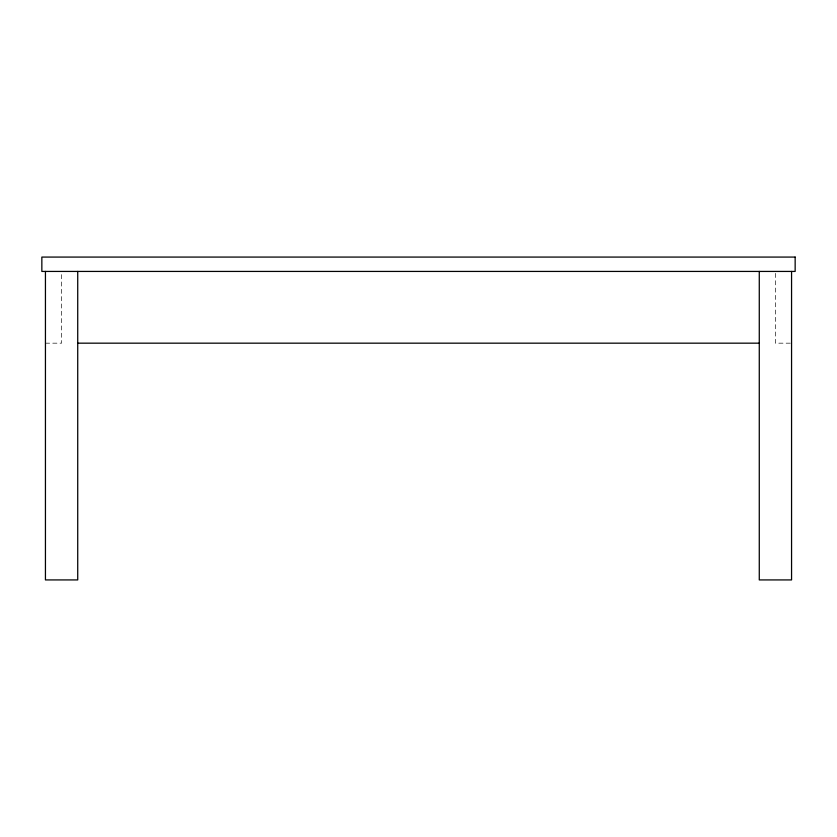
<?xml version="1.0" encoding="UTF-8"?>
<svg xmlns="http://www.w3.org/2000/svg" width="837" height="837" viewBox="0 0 837 837"><rect width="100%" height="100%" fill="white"/><g stroke="black" fill="none" stroke-linecap="round" stroke-linejoin="round"><path stroke-width="0.63" stroke-dasharray="4.18 3.14" d="M45.439 343.17L61.582 343.17L61.582 272.736M790.316 343.17L775.418 343.17L775.418 272.736"/><path stroke-width="1.26" d="M77.726 343.17L759.274 343.17M791.561 271.429L791.561 579.926L759.274 579.926L759.274 271.429M77.726 271.429L77.726 579.926L45.439 579.926L45.439 271.429M795.15 257.074L41.85 257.074L41.85 271.429L795.15 271.429L795.15 257.074"/></g></svg>
